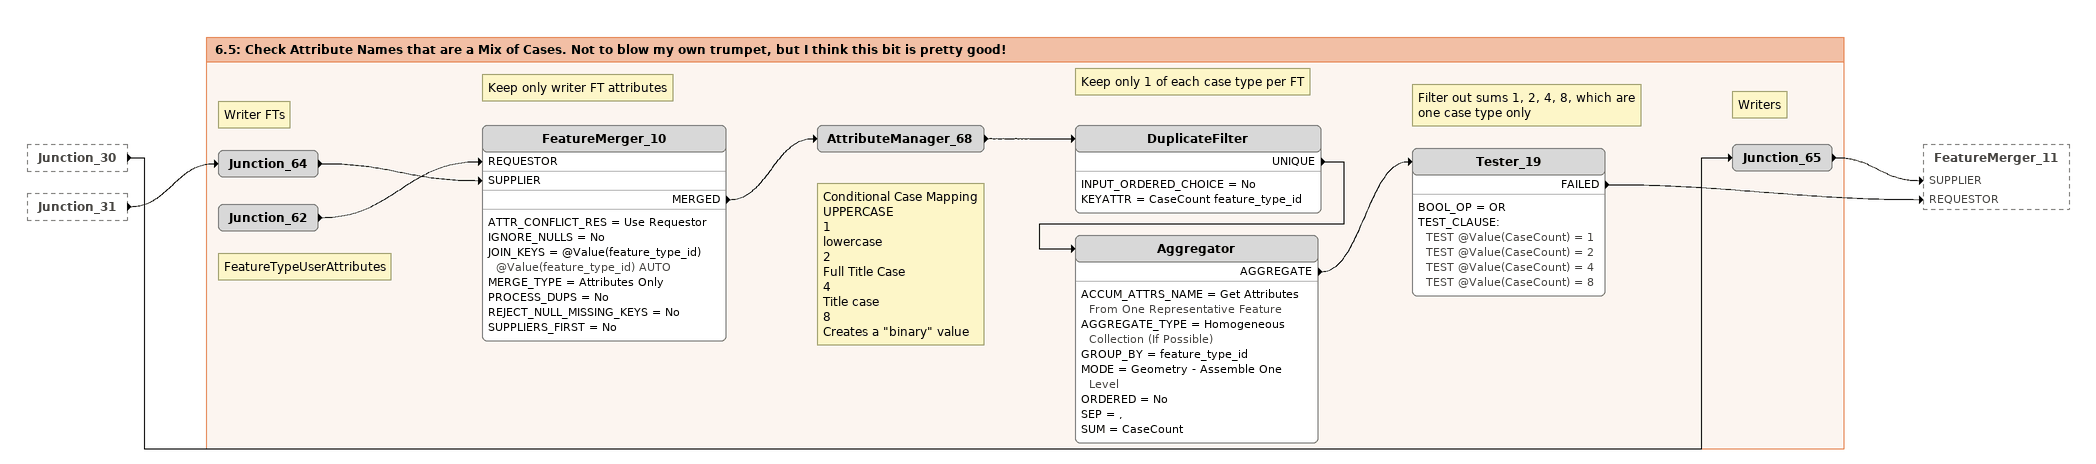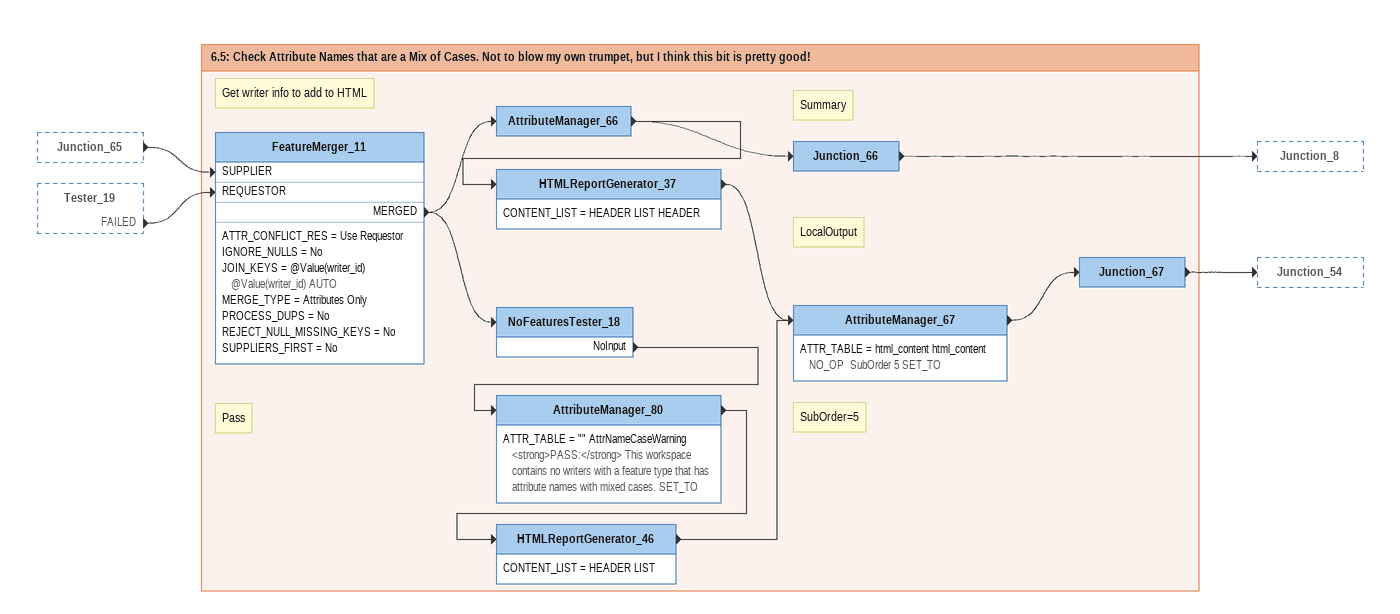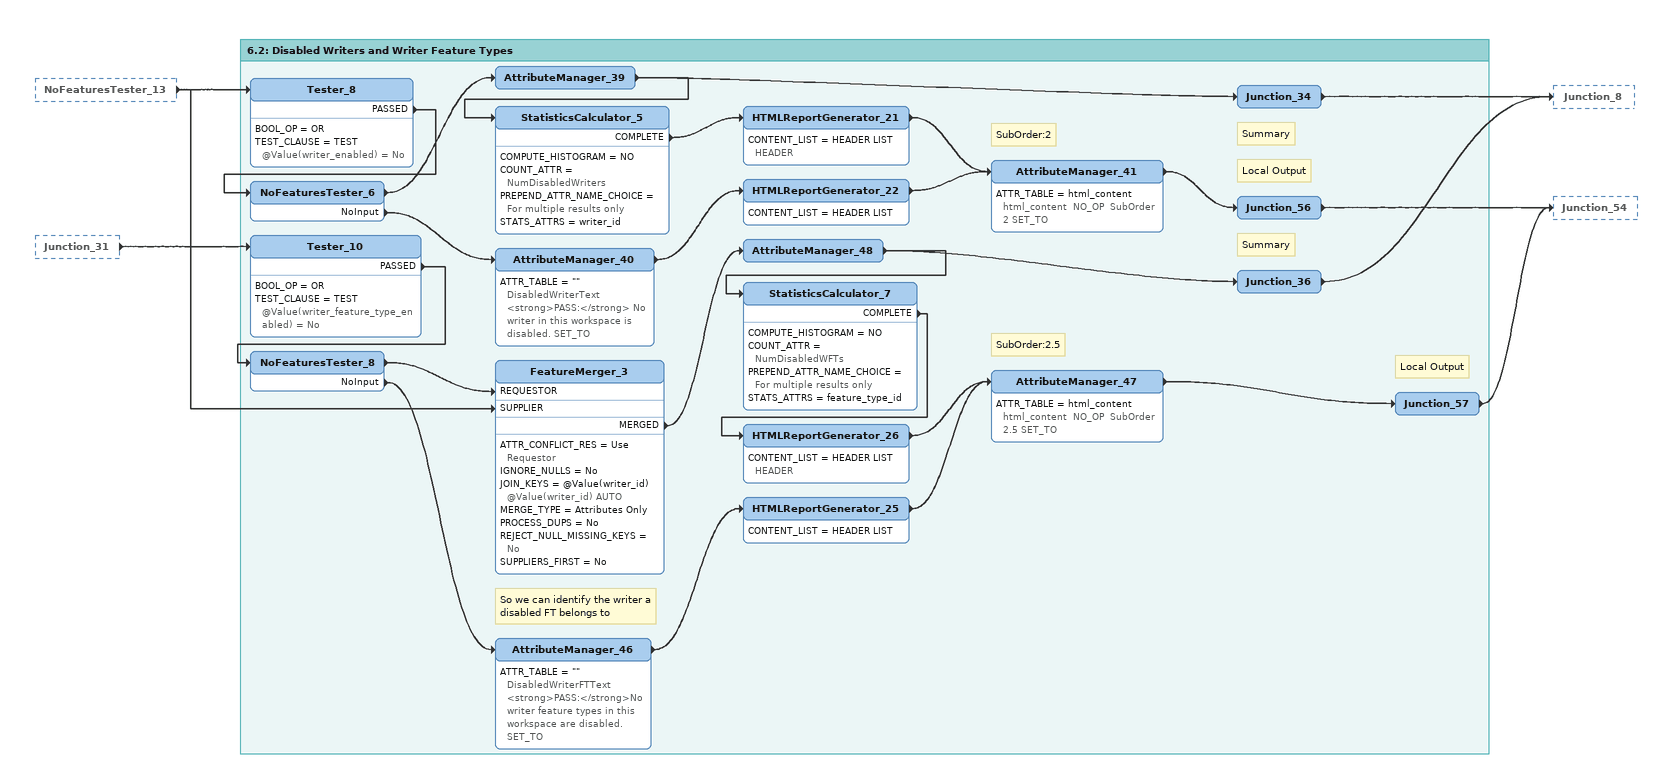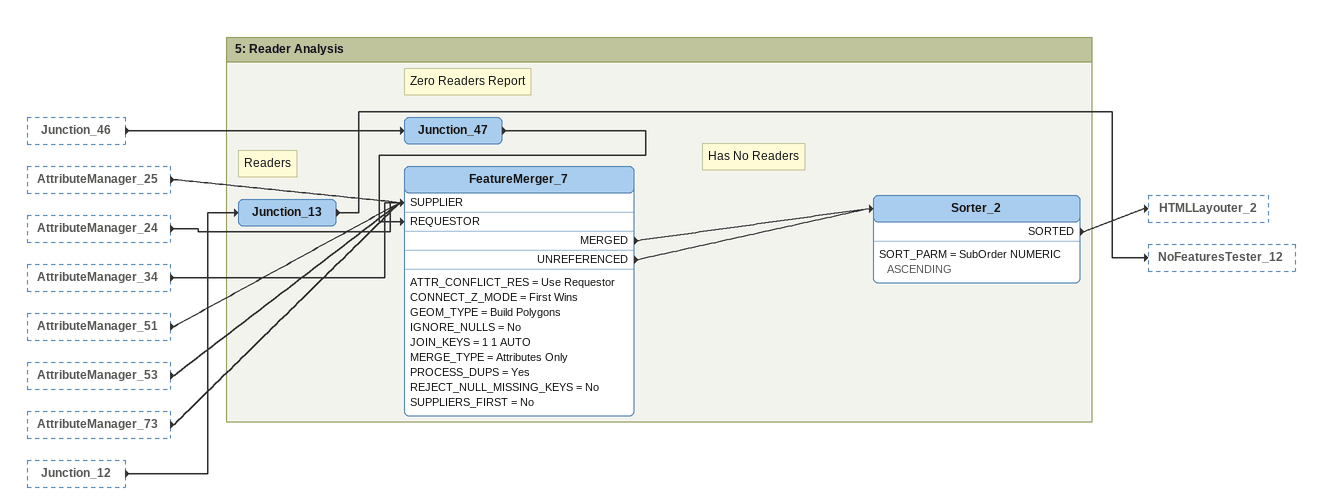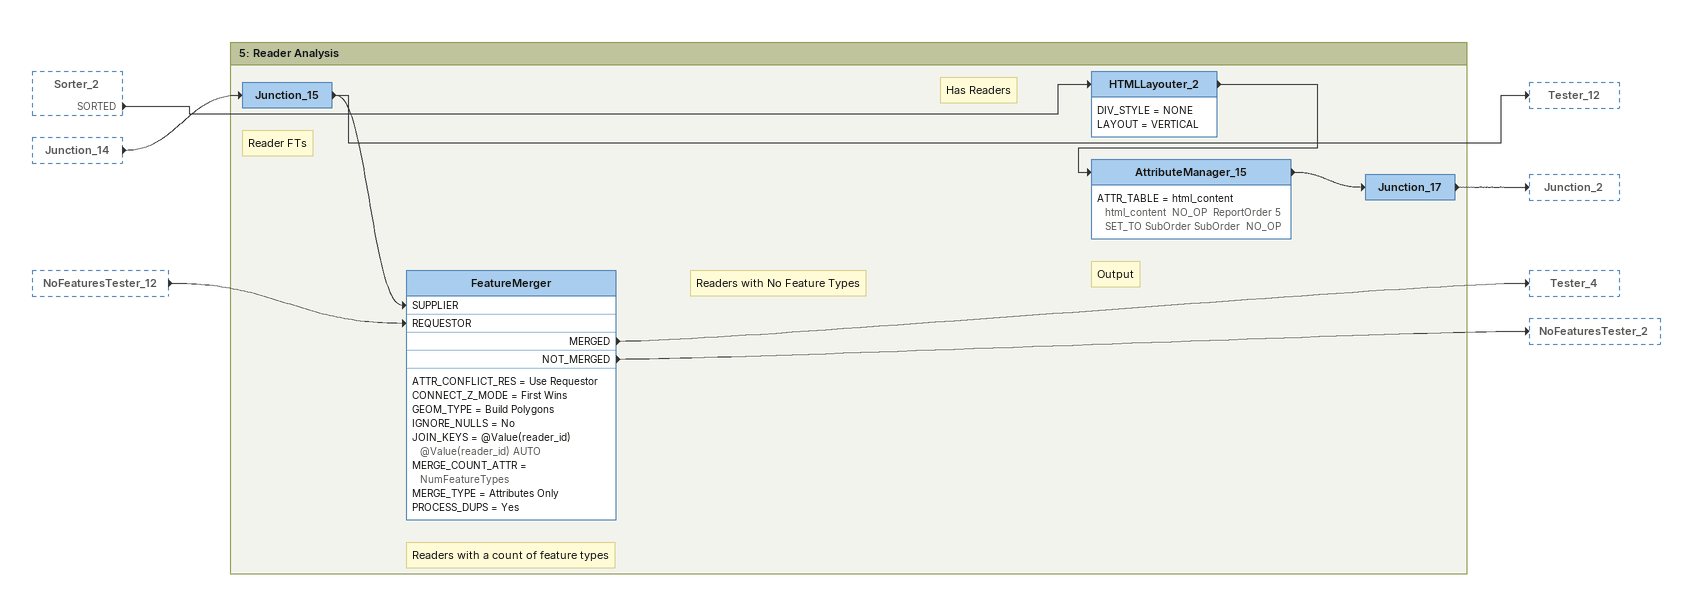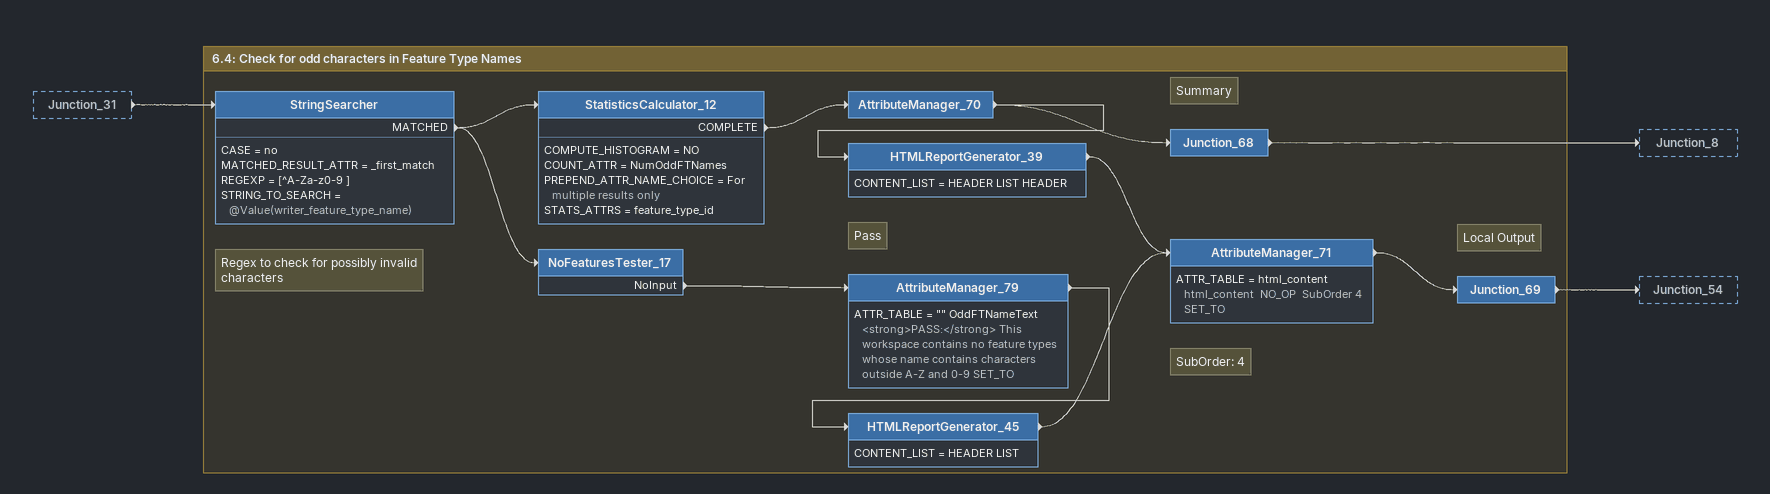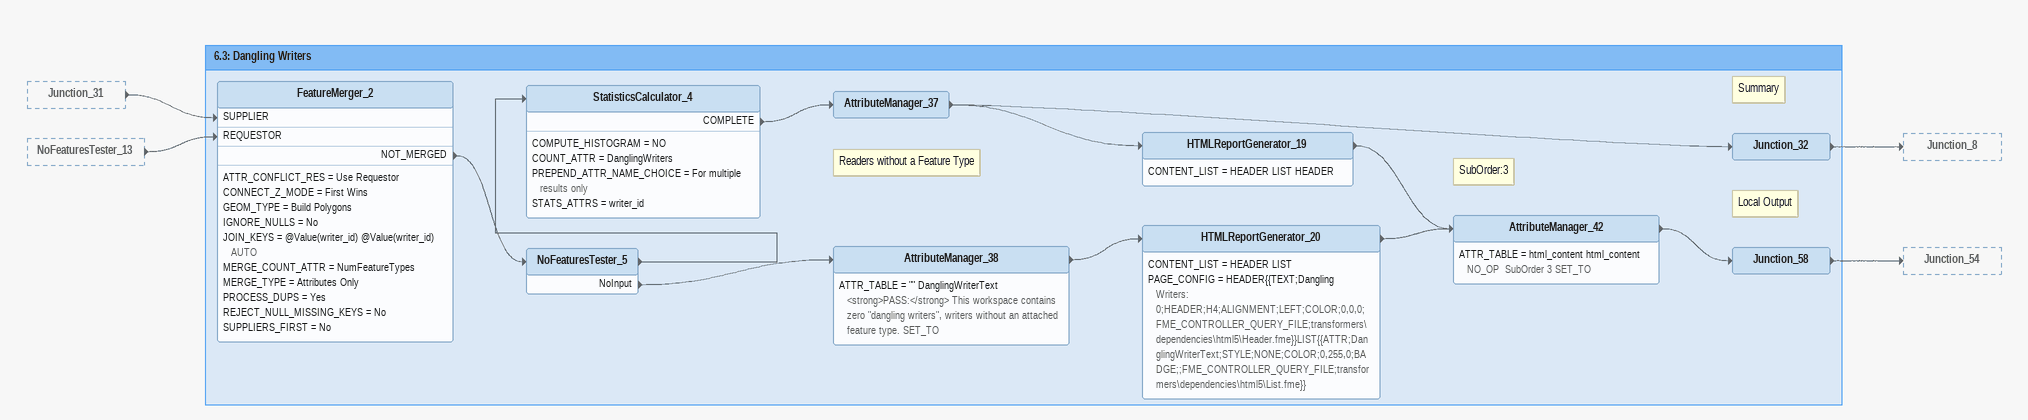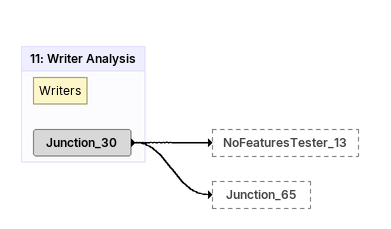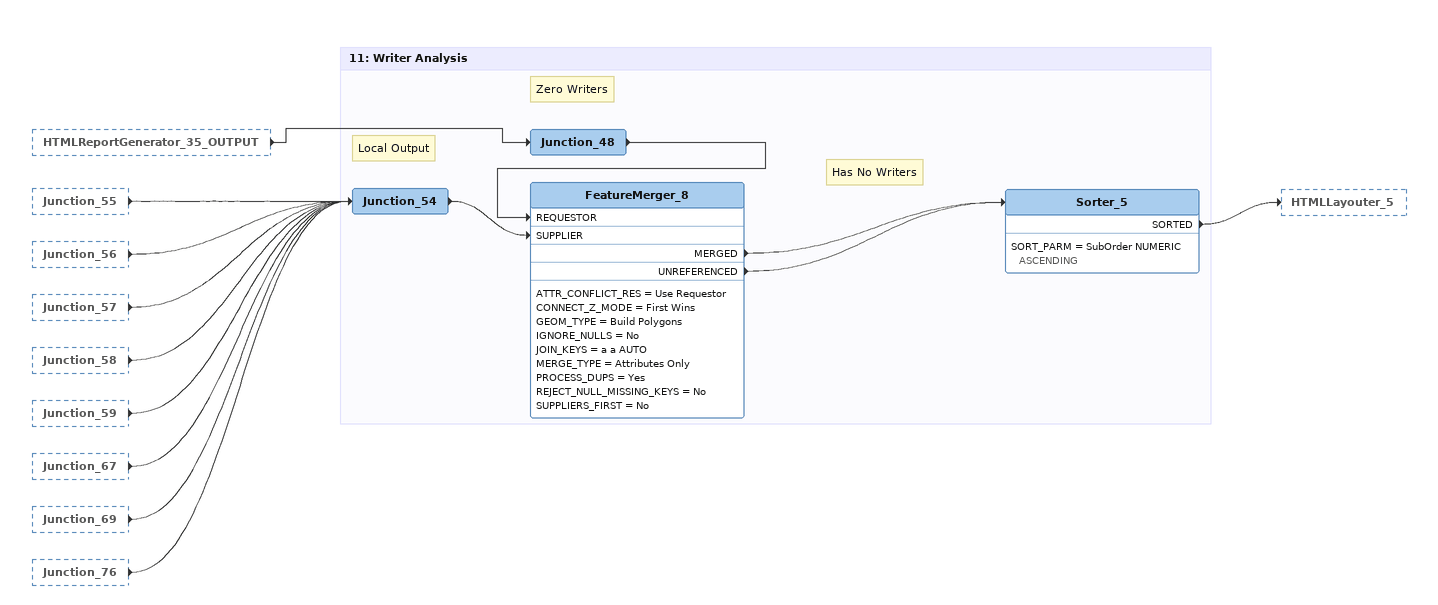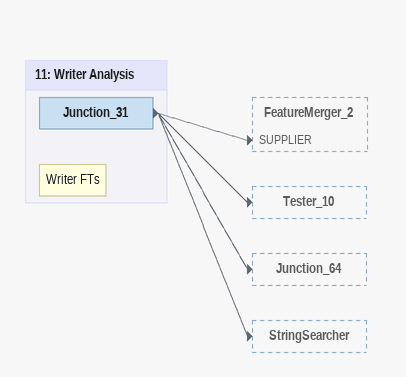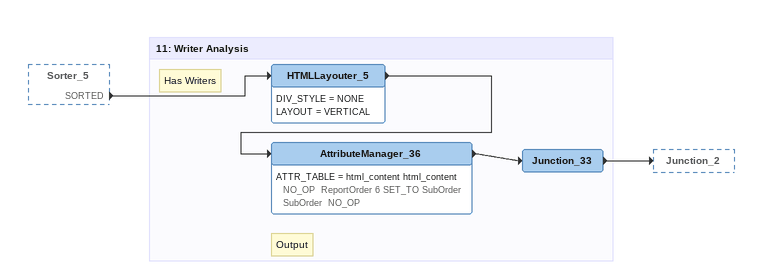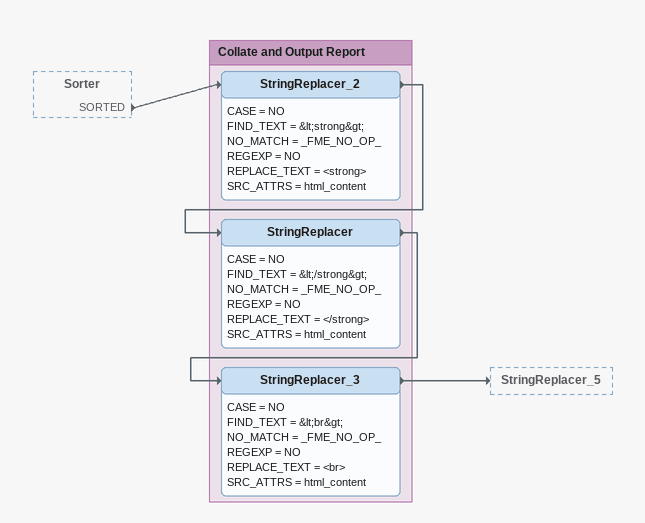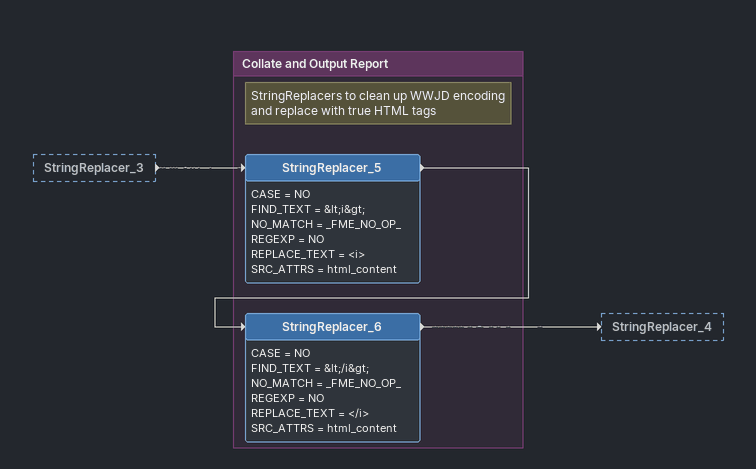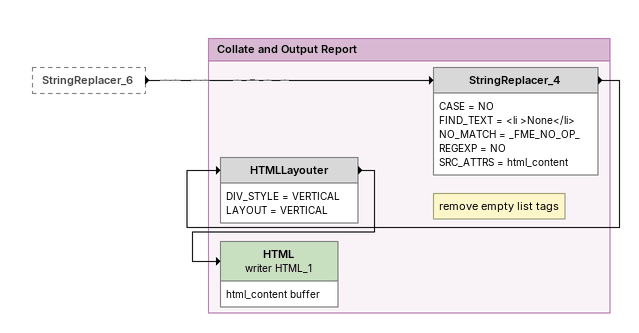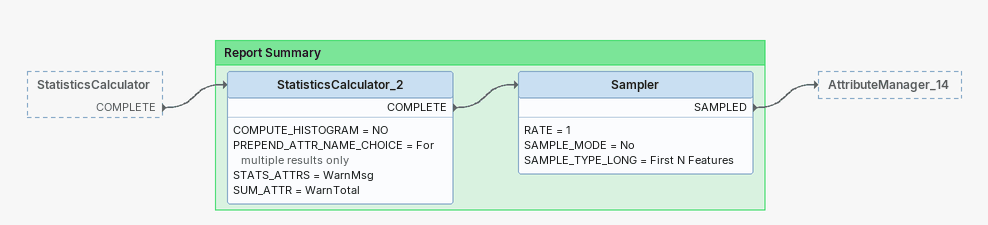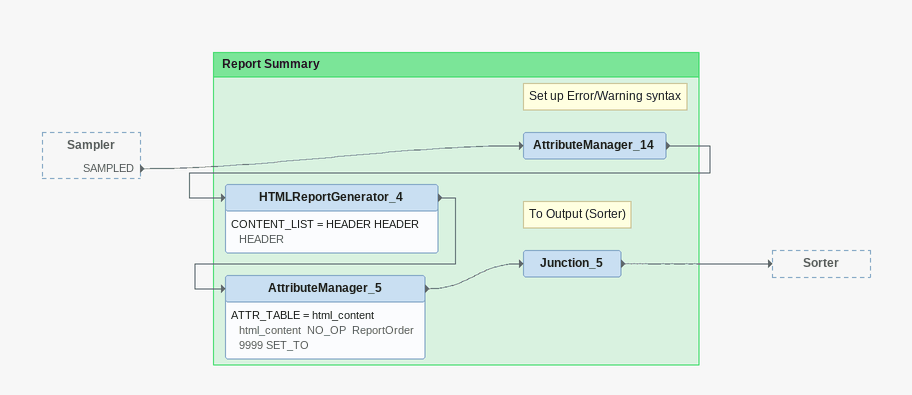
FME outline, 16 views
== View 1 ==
Junction_30 [outside]
    -> Junction_65
Junction_31 [outside]
    -> Junction_64

Bookmark: 6.5: Check Attribute Names that are a Mix of Cases. Not to blow my own trumpet, but I think this bit is pretty good!
Note: Writers
Junction_65
    -> FeatureMerger_11 [SUPPLIER]
Note: Writer FTs
Junction_64
    -> FeatureMerger_10 [SUPPLIER]
Note: FeatureTypeUserAttributes
Junction_62
    -> FeatureMerger_10 [REQUESTOR]
Note: Keep only writer FT attributes
FeatureMerger_10
    ATTR_CONFLICT_RES = Use Requestor
    IGNORE_NULLS = No
    JOIN_KEYS = @Value(feature_type_id) @Value(feature_type_id) AUTO
    MERGE_TYPE = Attributes Only
    PROCESS_DUPS = No
    REJECT_NULL_MISSING_KEYS = No
    SUPPLIERS_FIRST = No
    MERGED -> AttributeManager_68
Note: Conditional Case Mapping / UPPERCASE / 1 / lowercase / 2 / Full Title Case / 4 / Title case / 8 / Creates a "binary" value
AttributeManager_68
    -> DuplicateFilter
Note: Keep only 1 of each case type per FT
DuplicateFilter
    INPUT_ORDERED_CHOICE = No
    KEYATTR = CaseCount feature_type_id
    UNIQUE -> Aggregator
Aggregator
    ACCUM_ATTRS_NAME = Get Attributes From One Representative Feature
    AGGREGATE_TYPE = Homogeneous Collection (If Possible)
    GROUP_BY = feature_type_id
    MODE = Geometry - Assemble One Level
    ORDERED = No
    SEP = ,
    SUM = CaseCount
    AGGREGATE -> Tester_19
Note: Filter out sums 1, 2, 4, 8, which are one case type only
Tester_19
    BOOL_OP = OR
    TEST_CLAUSE:
      TEST @Value(CaseCount) = 1
      TEST @Value(CaseCount) = 2
      TEST @Value(CaseCount) = 4
      TEST @Value(CaseCount) = 8
    FAILED -> FeatureMerger_11 [REQUESTOR]

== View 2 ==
Junction_65 [outside]
    -> FeatureMerger_11 [SUPPLIER]
Tester_19 [outside]
    FAILED -> FeatureMerger_11 [REQUESTOR]

Bookmark: 6.5: Check Attribute Names that are a Mix of Cases. Not to blow my own trumpet, but I think this bit is pretty good!
Note: Get writer info to add to HTML
FeatureMerger_11
    ATTR_CONFLICT_RES = Use Requestor
    IGNORE_NULLS = No
    JOIN_KEYS = @Value(writer_id) @Value(writer_id) AUTO
    MERGE_TYPE = Attributes Only
    PROCESS_DUPS = No
    REJECT_NULL_MISSING_KEYS = No
    SUPPLIERS_FIRST = No
    MERGED -> AttributeManager_66
    MERGED -> NoFeaturesTester_18
AttributeManager_66
    -> HTMLReportGenerator_37
    -> Junction_66
Note: Summary
Junction_66
    -> Junction_8
HTMLReportGenerator_37
    CONTENT_LIST = HEADER LIST HEADER
    -> AttributeManager_67
NoFeaturesTester_18
    NoInput -> AttributeManager_80
Note: Pass
AttributeManager_80
    ATTR_TABLE = "" AttrNameCaseWarning <strong>PASS:</strong> This workspace contains no writers with a feature type that has attribute names with mixed cases. SET_TO
    -> HTMLReportGenerator_46
HTMLReportGenerator_46
    CONTENT_LIST = HEADER LIST
    -> AttributeManager_67
Note: SubOrder=5
AttributeManager_67
    ATTR_TABLE = html_content html_content  NO_OP  SubOrder 5 SET_TO
    -> Junction_67
Note: LocalOutput
Junction_67
    -> Junction_54

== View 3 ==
NoFeaturesTester_13 [outside]
    -> FeatureMerger_3 [SUPPLIER]
    -> Tester_8
Junction_31 [outside]
    -> Tester_10

Bookmark: 6.2: Disabled Writers and Writer Feature Types
Tester_8
    BOOL_OP = OR
    TEST_CLAUSE = TEST @Value(writer_enabled) = No
    PASSED -> NoFeaturesTester_6
NoFeaturesTester_6
    NoInput -> AttributeManager_40
    -> AttributeManager_39
AttributeManager_39
    -> StatisticsCalculator_5
    -> Junction_34
Note: Summary
Junction_34
    -> Junction_8
StatisticsCalculator_5
    COMPUTE_HISTOGRAM = NO
    COUNT_ATTR = NumDisabledWriters
    PREPEND_ATTR_NAME_CHOICE = For multiple results only
    STATS_ATTRS = writer_id
    COMPLETE -> HTMLReportGenerator_21
HTMLReportGenerator_21
    CONTENT_LIST = HEADER LIST HEADER
    -> AttributeManager_41
AttributeManager_40
    ATTR_TABLE = "" DisabledWriterText <strong>PASS:</strong> No writer in this workspace is disabled. SET_TO
    -> HTMLReportGenerator_22
HTMLReportGenerator_22
    CONTENT_LIST = HEADER LIST
    -> AttributeManager_41
Note: SubOrder:2
AttributeManager_41
    ATTR_TABLE = html_content html_content  NO_OP  SubOrder 2 SET_TO
    -> Junction_56
Note: Local Output
Junction_56
    -> Junction_54
Tester_10
    BOOL_OP = OR
    TEST_CLAUSE = TEST @Value(writer_feature_type_enabled) = No
    PASSED -> NoFeaturesTester_8
NoFeaturesTester_8
    NoInput -> AttributeManager_46
    -> FeatureMerger_3 [REQUESTOR]
Note: So we can identify the writer a disabled FT belongs to
FeatureMerger_3
    ATTR_CONFLICT_RES = Use Requestor
    IGNORE_NULLS = No
    JOIN_KEYS = @Value(writer_id) @Value(writer_id) AUTO
    MERGE_TYPE = Attributes Only
    PROCESS_DUPS = No
    REJECT_NULL_MISSING_KEYS = No
    SUPPLIERS_FIRST = No
    MERGED -> AttributeManager_48
AttributeManager_48
    -> Junction_36
    -> StatisticsCalculator_7
Note: Summary
Junction_36
    -> Junction_8
StatisticsCalculator_7
    COMPUTE_HISTOGRAM = NO
    COUNT_ATTR = NumDisabledWFTs
    PREPEND_ATTR_NAME_CHOICE = For multiple results only
    STATS_ATTRS = feature_type_id
    COMPLETE -> HTMLReportGenerator_26
HTMLReportGenerator_26
    CONTENT_LIST = HEADER LIST HEADER
    -> AttributeManager_47
AttributeManager_46
    ATTR_TABLE = "" DisabledWriterFTText <strong>PASS:</strong>No writer feature types in this workspace are disabled. SET_TO
    -> HTMLReportGenerator_25
HTMLReportGenerator_25
    CONTENT_LIST = HEADER LIST
    -> AttributeManager_47
Note: SubOrder:2.5
AttributeManager_47
    ATTR_TABLE = html_content html_content  NO_OP  SubOrder 2.5 SET_TO
    -> Junction_57
Note: Local Output
Junction_57
    -> Junction_54

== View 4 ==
Junction_46 [outside]
    -> Junction_47
AttributeManager_25 [outside]
    -> FeatureMerger_7 [SUPPLIER]
AttributeManager_24 [outside]
    -> FeatureMerger_7 [SUPPLIER]
AttributeManager_34 [outside]
    -> FeatureMerger_7 [SUPPLIER]
AttributeManager_51 [outside]
    -> FeatureMerger_7 [SUPPLIER]
AttributeManager_53 [outside]
    -> FeatureMerger_7 [SUPPLIER]
AttributeManager_73 [outside]
    -> FeatureMerger_7 [SUPPLIER]
Junction_12 [outside]
    -> Junction_13

Bookmark: 5: Reader Analysis
Note: Readers
Junction_13
    -> NoFeaturesTester_12
Note: Zero Readers Report
Note: Has No Readers
Junction_47
    -> FeatureMerger_7 [REQUESTOR]
FeatureMerger_7
    ATTR_CONFLICT_RES = Use Requestor
    CONNECT_Z_MODE = First Wins
    GEOM_TYPE = Build Polygons
    IGNORE_NULLS = No
    JOIN_KEYS = 1 1 AUTO
    MERGE_TYPE = Attributes Only
    PROCESS_DUPS = Yes
    REJECT_NULL_MISSING_KEYS = No
    SUPPLIERS_FIRST = No
    MERGED -> Sorter_2
    UNREFERENCED -> Sorter_2
Sorter_2
    SORT_PARM = SubOrder NUMERIC ASCENDING
    SORTED -> HTMLLayouter_2

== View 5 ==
Sorter_2 [outside]
    SORTED -> HTMLLayouter_2
Junction_14 [outside]
    -> Junction_15
NoFeaturesTester_12 [outside]
    -> FeatureMerger [REQUESTOR]

Bookmark: 5: Reader Analysis
Note: Reader FTs
Junction_15
    -> FeatureMerger [SUPPLIER]
    -> Tester_12
Note: Readers with a count of feature types
Note: Readers with No Feature Types
FeatureMerger
    ATTR_CONFLICT_RES = Use Requestor
    CONNECT_Z_MODE = First Wins
    GEOM_TYPE = Build Polygons
    IGNORE_NULLS = No
    JOIN_KEYS = @Value(reader_id) @Value(reader_id) AUTO
    MERGE_COUNT_ATTR = NumFeatureTypes
    MERGE_TYPE = Attributes Only
    PROCESS_DUPS = Yes
    MERGED -> Tester_4
    NOT_MERGED -> NoFeaturesTester_2
Note: Has Readers
HTMLLayouter_2
    DIV_STYLE = NONE
    LAYOUT = VERTICAL
    -> AttributeManager_15
AttributeManager_15
    ATTR_TABLE = html_content html_content  NO_OP  ReportOrder 5 SET_TO SubOrder SubOrder  NO_OP
    -> Junction_17
Note: Output
Junction_17
    -> Junction_2

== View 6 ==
Junction_31 [outside]
    -> StringSearcher

Bookmark: 6.4: Check for odd characters in Feature Type Names
Note: Regex to check for possibly invalid characters
StringSearcher
    CASE = no
    MATCHED_RESULT_ATTR = _first_match
    REGEXP = [^A-Za-z0-9 ]
    STRING_TO_SEARCH = @Value(writer_feature_type_name)
    MATCHED -> StatisticsCalculator_12
    MATCHED -> NoFeaturesTester_17
StatisticsCalculator_12
    COMPUTE_HISTOGRAM = NO
    COUNT_ATTR = NumOddFTNames
    PREPEND_ATTR_NAME_CHOICE = For multiple results only
    STATS_ATTRS = feature_type_id
    COMPLETE -> AttributeManager_70
AttributeManager_70
    -> HTMLReportGenerator_39
    -> Junction_68
Note: Summary
Junction_68
    -> Junction_8
HTMLReportGenerator_39
    CONTENT_LIST = HEADER LIST HEADER
    -> AttributeManager_71
NoFeaturesTester_17
    NoInput -> AttributeManager_79
Note: Pass
AttributeManager_79
    ATTR_TABLE = "" OddFTNameText <strong>PASS:</strong> This workspace contains no feature types whose name contains characters outside A-Z and 0-9 SET_TO
    -> HTMLReportGenerator_45
HTMLReportGenerator_45
    CONTENT_LIST = HEADER LIST
    -> AttributeManager_71
Note: SubOrder: 4
AttributeManager_71
    ATTR_TABLE = html_content html_content  NO_OP  SubOrder 4 SET_TO
    -> Junction_69
Note: Local Output
Junction_69
    -> Junction_54

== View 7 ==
Junction_31 [outside]
    -> FeatureMerger_2 [SUPPLIER]
NoFeaturesTester_13 [outside]
    -> FeatureMerger_2 [REQUESTOR]

Bookmark: 6.3: Dangling Writers
FeatureMerger_2
    ATTR_CONFLICT_RES = Use Requestor
    CONNECT_Z_MODE = First Wins
    GEOM_TYPE = Build Polygons
    IGNORE_NULLS = No
    JOIN_KEYS = @Value(writer_id) @Value(writer_id) AUTO
    MERGE_COUNT_ATTR = NumFeatureTypes
    MERGE_TYPE = Attributes Only
    PROCESS_DUPS = Yes
    REJECT_NULL_MISSING_KEYS = No
    SUPPLIERS_FIRST = No
    NOT_MERGED -> NoFeaturesTester_5
NoFeaturesTester_5
    NoInput -> AttributeManager_38
    -> StatisticsCalculator_4
StatisticsCalculator_4
    COMPUTE_HISTOGRAM = NO
    COUNT_ATTR = DanglingWriters
    PREPEND_ATTR_NAME_CHOICE = For multiple results only
    STATS_ATTRS = writer_id
    COMPLETE -> AttributeManager_37
Note: Readers without a Feature Type
AttributeManager_37
    -> HTMLReportGenerator_19
    -> Junction_32
Note: Summary
Junction_32
    -> Junction_8
HTMLReportGenerator_19
    CONTENT_LIST = HEADER LIST HEADER
    -> AttributeManager_42
AttributeManager_38
    ATTR_TABLE = "" DanglingWriterText <strong>PASS:</strong> This workspace contains zero "dangling writers", writers without an attached feature type. SET_TO
    -> HTMLReportGenerator_20
HTMLReportGenerator_20
    CONTENT_LIST = HEADER LIST
    PAGE_CONFIG = HEADER{{TEXT;Dangling Writers: 0;HEADER;H4;ALIGNMENT;LEFT;COLOR;0,0,0;FME_CONTROLLER_QUERY_FILE;transformers\dependencies\html5\Header.fme}}LIST{{ATTR;DanglingWriterText;STYLE;NONE;COLOR;0,255,0;BADGE;;FME_CONTROLLER_QUERY_FILE;transformers\dependencies\html5\List.fme}}
    -> AttributeManager_42
Note: SubOrder:3
AttributeManager_42
    ATTR_TABLE = html_content html_content  NO_OP  SubOrder 3 SET_TO
    -> Junction_58
Note: Local Output
Junction_58
    -> Junction_54

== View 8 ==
Bookmark: 11: Writer Analysis
Note: Writers
Junction_30
    -> NoFeaturesTester_13
    -> Junction_65

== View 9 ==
HTMLReportGenerator_35_OUTPUT [outside]
    -> Junction_48
Junction_55 [outside]
    -> Junction_54
Junction_56 [outside]
    -> Junction_54
Junction_57 [outside]
    -> Junction_54
Junction_58 [outside]
    -> Junction_54
Junction_59 [outside]
    -> Junction_54
Junction_67 [outside]
    -> Junction_54
Junction_69 [outside]
    -> Junction_54
Junction_76 [outside]
    -> Junction_54

Bookmark: 11: Writer Analysis
Note: Zero Writers
Junction_48
    -> FeatureMerger_8 [REQUESTOR]
Note: Local Output
Junction_54
    -> FeatureMerger_8 [SUPPLIER]
FeatureMerger_8
    ATTR_CONFLICT_RES = Use Requestor
    CONNECT_Z_MODE = First Wins
    GEOM_TYPE = Build Polygons
    IGNORE_NULLS = No
    JOIN_KEYS = a a AUTO
    MERGE_TYPE = Attributes Only
    PROCESS_DUPS = Yes
    REJECT_NULL_MISSING_KEYS = No
    SUPPLIERS_FIRST = No
    MERGED -> Sorter_5
    UNREFERENCED -> Sorter_5
Note: Has No Writers
Sorter_5
    SORT_PARM = SubOrder NUMERIC ASCENDING
    SORTED -> HTMLLayouter_5

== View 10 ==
Bookmark: 11: Writer Analysis
Note: Writer FTs
Junction_31
    -> FeatureMerger_2 [SUPPLIER]
    -> Tester_10
    -> Junction_64
    -> StringSearcher

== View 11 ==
Sorter_5 [outside]
    SORTED -> HTMLLayouter_5

Bookmark: 11: Writer Analysis
Note: Has Writers
HTMLLayouter_5
    DIV_STYLE = NONE
    LAYOUT = VERTICAL
    -> AttributeManager_36
AttributeManager_36
    ATTR_TABLE = html_content html_content  NO_OP  ReportOrder 6 SET_TO SubOrder SubOrder  NO_OP
    -> Junction_33
Note: Output
Junction_33
    -> Junction_2

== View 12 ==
Sorter [outside]
    SORTED -> StringReplacer_2

Bookmark: Collate and Output Report
StringReplacer_2
    CASE = NO
    FIND_TEXT = &lt;strong&gt;
    NO_MATCH = _FME_NO_OP_
    REGEXP = NO
    REPLACE_TEXT = <strong>
    SRC_ATTRS = html_content
    -> StringReplacer
StringReplacer
    CASE = NO
    FIND_TEXT = &lt;/strong&gt;
    NO_MATCH = _FME_NO_OP_
    REGEXP = NO
    REPLACE_TEXT = </strong>
    SRC_ATTRS = html_content
    -> StringReplacer_3
StringReplacer_3
    CASE = NO
    FIND_TEXT = &lt;br&gt;
    NO_MATCH = _FME_NO_OP_
    REGEXP = NO
    REPLACE_TEXT = <br>
    SRC_ATTRS = html_content
    -> StringReplacer_5

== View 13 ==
StringReplacer_3 [outside]
    -> StringReplacer_5

Bookmark: Collate and Output Report
Note: StringReplacers to clean up WWJD encoding and replace with true HTML tags
StringReplacer_5
    CASE = NO
    FIND_TEXT = &lt;i&gt;
    NO_MATCH = _FME_NO_OP_
    REGEXP = NO
    REPLACE_TEXT = <i>
    SRC_ATTRS = html_content
    -> StringReplacer_6
StringReplacer_6
    CASE = NO
    FIND_TEXT = &lt;/i&gt;
    NO_MATCH = _FME_NO_OP_
    REGEXP = NO
    REPLACE_TEXT = </i>
    SRC_ATTRS = html_content
    -> StringReplacer_4

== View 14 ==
StringReplacer_6 [outside]
    -> StringReplacer_4

Bookmark: Collate and Output Report
Note: remove empty list tags
StringReplacer_4
    CASE = NO
    FIND_TEXT = <li >None</li>
    NO_MATCH = _FME_NO_OP_
    REGEXP = NO
    SRC_ATTRS = html_content
    -> HTMLLayouter
HTMLLayouter
    DIV_STYLE = VERTICAL
    LAYOUT = VERTICAL
    -> HTML (writer HTML_1)
HTML (writer HTML_1)
    attributes: html_content buffer

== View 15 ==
StatisticsCalculator [outside]
    COMPLETE -> StatisticsCalculator_2

Bookmark: Report Summary
StatisticsCalculator_2
    COMPUTE_HISTOGRAM = NO
    PREPEND_ATTR_NAME_CHOICE = For multiple results only
    STATS_ATTRS = WarnMsg
    SUM_ATTR = WarnTotal
    COMPLETE -> Sampler
Sampler
    RATE = 1
    SAMPLE_MODE = No
    SAMPLE_TYPE_LONG = First N Features
    SAMPLED -> AttributeManager_14

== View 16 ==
Sampler [outside]
    SAMPLED -> AttributeManager_14

Bookmark: Report Summary
Note: Set up Error/Warning syntax
AttributeManager_14
    -> HTMLReportGenerator_4
HTMLReportGenerator_4
    CONTENT_LIST = HEADER HEADER HEADER
    -> AttributeManager_5
AttributeManager_5
    ATTR_TABLE = html_content html_content  NO_OP  ReportOrder 9999 SET_TO
    -> Junction_5
Note: To Output (Sorter)
Junction_5
    -> Sorter
